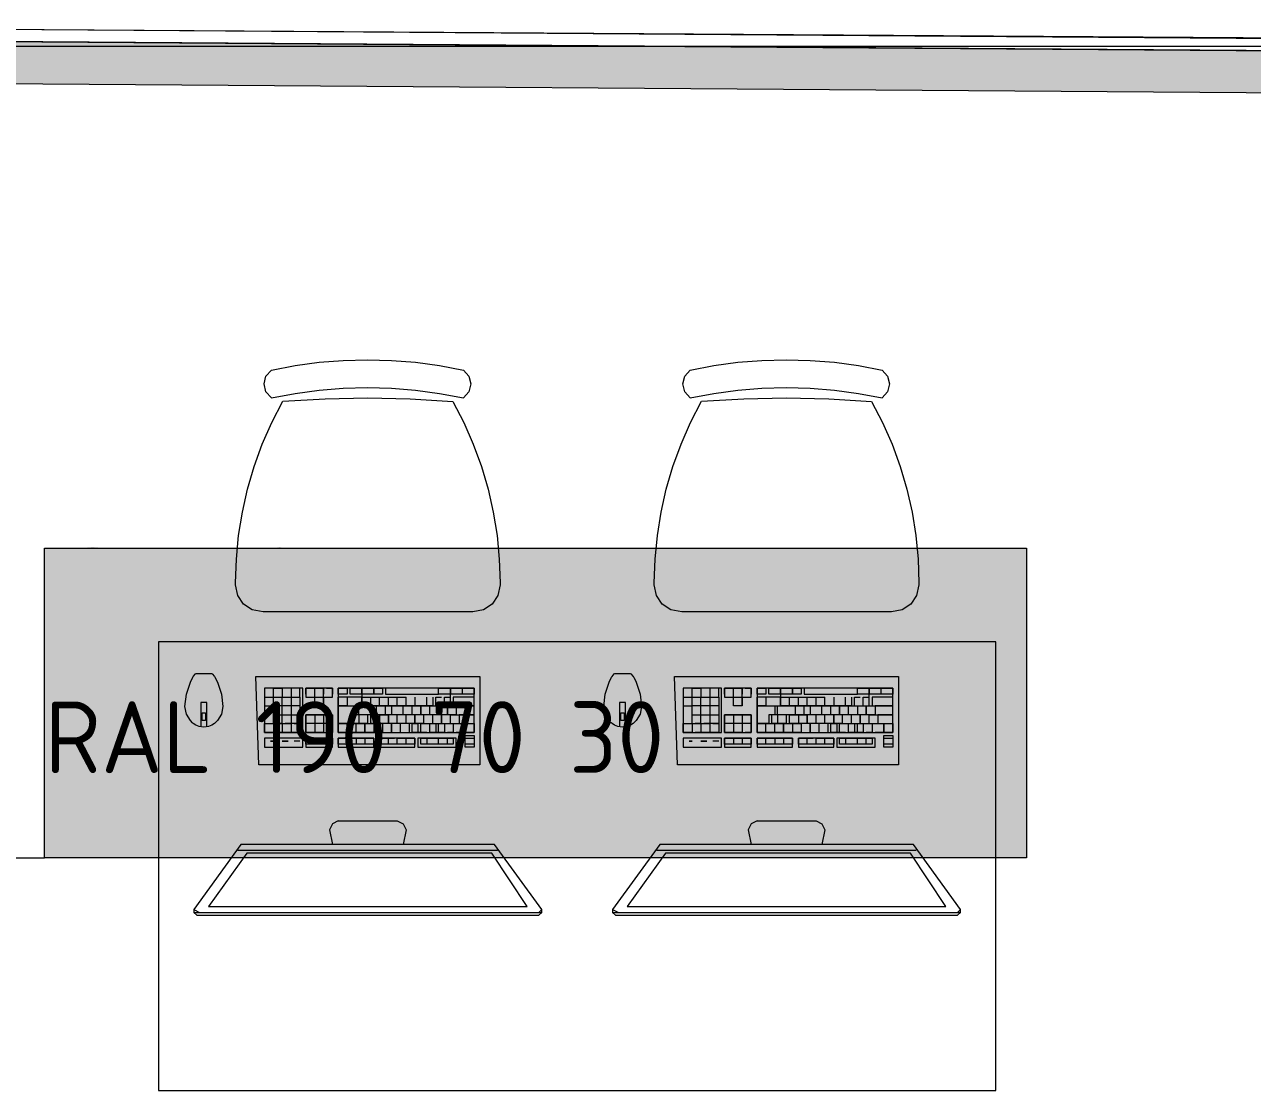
# Model space of a CAD drawing. Header units: millimetres. Extents: x 0 to 1189, y 0 to 841.
# Drawn here: x 805.28 to 825.81, y 635.91 to 653.73 of the extents above; entities that cross this region are included whole.
import ezdxf

# ---------------------------------------------------------------- set-up
doc = ezdxf.new("R2010")
doc.units = ezdxf.units.MM

msp = doc.modelspace()

# ---------------------------------------------------------------- hatches: boundary and pattern name
at = {"true_color": 0xd5aaaa}
h = msp.add_hatch(color=9, dxfattribs=at)
h.dxf.hatch_style = 2
h.paths.add_polyline_path([(793.978213, 652.828768), (793.975213, 653.528769), (834.210274, 653.236769), (834.210274, 652.536768)])
at = {"true_color": 0xffffff}
h = msp.add_hatch(color=7, dxfattribs=at)
h.dxf.hatch_style = 2
h.paths.add_polyline_path([(805.610231, 644.980756), (822.028256, 644.980756), (822.028256, 639.803748), (805.610231, 639.803748)])
at = {"true_color": 0x0077b0}
h = msp.add_hatch(color=144, dxfattribs=at)
h.paths.add_polyline_path([(806.822596, 643.584244), (806.822596, 644.391223), (806.793106, 644.547906), (806.704085, 644.678957), (806.575445, 644.76536), (806.419106, 644.794712), (806.26263, 644.76536), (806.131372, 644.678957), (806.043935, 644.547906), (806.015617, 644.391223), (806.015617, 643.584244), (806.043935, 643.427905), (806.131372, 643.299265), (806.26263, 643.210244), (806.419106, 643.180754), (806.575445, 643.210244), (806.704085, 643.299265), (806.793106, 643.427905)])
h.paths.add_polyline_path([(807.023238, 643.584244), (807.012085, 643.463588), (806.978659, 643.351562), (806.923012, 643.248528), (806.845196, 643.154847), (806.753427, 643.077548), (806.651375, 643.023038), (806.539711, 642.990748), (806.419106, 642.980112), (806.297374, 642.990748), (806.185667, 643.023038), (806.083468, 643.077548), (805.990261, 643.154847), (805.912531, 643.248528), (805.857073, 643.351562), (805.823837, 643.463588), (805.81277, 643.584244), (805.81277, 644.391223), (805.823837, 644.512955), (805.857073, 644.624662), (805.912531, 644.726861), (805.990261, 644.820068), (806.083468, 644.897884), (806.185667, 644.953531), (806.297374, 644.986957), (806.419106, 644.998111), (806.539762, 644.987), (806.651788, 644.953876), (806.754822, 644.899047), (806.848503, 644.822824), (806.924407, 644.729187), (806.979072, 644.62604), (807.012136, 644.513386), (807.023238, 644.391223)])
h = msp.add_hatch(color=144, dxfattribs=at)
h.paths.add_polyline_path([(809.045242, 643.987733), (809.045242, 643.485025), (809.066739, 643.367478), (809.132885, 643.270602), (809.230381, 643.203561), (809.347308, 643.180754), (809.464234, 643.203561), (809.56173, 643.270602), (809.627876, 643.368512), (809.649374, 643.485025), (809.649374, 643.685667), (809.627876, 643.802594), (809.56173, 643.90009), (809.464234, 643.966236), (809.347308, 643.987733)])
h.paths.add_polyline_path([(809.54795, 644.998111), (809.62388, 644.972548), (809.649374, 644.896136), (809.636627, 644.838052), (809.598662, 644.8118), (809.489978, 644.772526), (809.38858, 644.714235), (809.294107, 644.636927), (809.206197, 644.540602), (809.100983, 644.369105), (809.050754, 644.19058), (809.347308, 644.19058), (809.449334, 644.181546), (809.543402, 644.154269), (809.628996, 644.108492), (809.705598, 644.043957), (809.770133, 643.966193), (809.81591, 643.880728), (809.843186, 643.787306), (809.852221, 643.685667), (809.852221, 643.485025), (809.842755, 643.382998), (809.814532, 643.28893), (809.767807, 643.203337), (809.702842, 643.126735), (809.626283, 643.0622), (809.540991, 643.016423), (809.447741, 642.989146), (809.347308, 642.980112), (809.152246, 643.016078), (808.989018, 643.123979), (808.924482, 643.2017), (808.878706, 643.286863), (808.851429, 643.379467), (808.842394, 643.479513), (808.842394, 644.089157), (808.856657, 644.255365), (808.899445, 644.410929), (808.970759, 644.55595), (809.070598, 644.690533), (809.255599, 644.862374), (809.457551, 644.975511), (809.509985, 644.991978)])
h = msp.add_hatch(color=144, dxfattribs=at)
h.dxf.hatch_style = 2
h.paths.add_polyline_path([(808.33622, 643.482269), (807.529241, 643.482269), (807.453105, 643.507831), (807.427818, 643.584244), (807.453105, 643.66038), (807.529241, 643.685667), (808.33622, 643.685667), (808.412357, 643.66038), (808.437644, 643.584244), (808.412357, 643.507831)])

# ---------------------------------------------------------------- linework, layer by layer
at = {"color": 7, "lineweight": 0}
for points in [[(793.074212, 653.732769), (852.376302, 653.338769)], [(843.199288, 653.371769), (793.276212, 653.733769)], [(202.529309, 653.371769), (863.72632, 653.371769)], [(793.275212, 653.533769), (843.198288, 653.171769)], [(834.210274, 653.236769), (793.975213, 653.528769)], [(793.978213, 652.828768), (834.210274, 652.536768)]]:
    msp.add_lwpolyline(points, dxfattribs=at)
at = {"color": 253, "lineweight": 0, "true_color": 0x999999}
for points in [[(809.404237, 647.955761), (809.801409, 648.031886), (810.201863, 648.086261), (810.604754, 648.118886), (811.009239, 648.129761), (811.413724, 648.118886), (811.816615, 648.086261), (812.217069, 648.031886), (812.614241, 647.955761)], [(816.404247, 647.955761), (816.80142, 648.031886), (817.201874, 648.086261), (817.604765, 648.118886), (818.00925, 648.129761), (818.413735, 648.118886), (818.816626, 648.086261), (819.21708, 648.031886), (819.614252, 647.955761)], [(809.404237, 647.49076), (809.313861, 647.59226), (809.281236, 647.72376), (809.313861, 647.855135), (809.404237, 647.955761)], [(812.614241, 647.955761), (812.704617, 647.855135), (812.737242, 647.72376), (812.704617, 647.59226), (812.614241, 647.49076)], [(816.404247, 647.49076), (816.313872, 647.59226), (816.281247, 647.72376), (816.313872, 647.855135), (816.404247, 647.955761)], [(819.614252, 647.955761), (819.704627, 647.855135), (819.737252, 647.72376), (819.704627, 647.59226), (819.614252, 647.49076)], [(809.404237, 647.49076), (809.801409, 647.567041), (810.201863, 647.62176), (810.604754, 647.654729), (811.009239, 647.66576), (811.413724, 647.654729), (811.816615, 647.62176), (812.217069, 647.567041), (812.614241, 647.49076)], [(816.404247, 647.49076), (816.80142, 647.567041), (817.201874, 647.62176), (817.604765, 647.654729), (818.00925, 647.66576), (818.413735, 647.654729), (818.816626, 647.62176), (819.21708, 647.567041), (819.614252, 647.49076)], [(808.806236, 644.383755), (808.806236, 644.396755), (808.81889, 644.794389), (808.856658, 645.189256), (808.919246, 645.580187), (809.006361, 645.966008), (809.117711, 646.345547), (809.253002, 646.717634), (809.411942, 647.081095), (809.594237, 647.43476)], [(809.594237, 647.43476), (810.301363, 647.476635), (811.009239, 647.49076), (811.724615, 647.476385), (812.439241, 647.43276)], [(812.439241, 647.43276), (812.621536, 647.079468), (812.780476, 646.716368), (812.915767, 646.344619), (813.027117, 645.965383), (813.114232, 645.579818), (813.17682, 645.189085), (813.214588, 644.794344), (813.227242, 644.396755), (813.227242, 644.383755)], [(815.806246, 644.383755), (815.806246, 644.396755), (815.818901, 644.794389), (815.856668, 645.189256), (815.919256, 645.580187), (816.006372, 645.966008), (816.117721, 646.345547), (816.253013, 646.717634), (816.411952, 647.081095), (816.594248, 647.43476)], [(816.594248, 647.43476), (817.301374, 647.476635), (818.00925, 647.49076), (818.724626, 647.476385), (819.439252, 647.43276)], [(819.439252, 647.43276), (819.621547, 647.079468), (819.780487, 646.716368), (819.915778, 646.344619), (820.027128, 645.965383), (820.114243, 645.579818), (820.176831, 645.189085), (820.214599, 644.794344), (820.227253, 644.396755), (820.227253, 644.383755)], [(809.265236, 643.911754), (809.083252, 643.947536), (808.938611, 644.045005), (808.841033, 644.189349), (808.805236, 644.365755), (808.806236, 644.383755)], [(813.227242, 644.383755), (813.227242, 644.365755), (813.191602, 644.189349), (813.094367, 644.045005), (812.95007, 643.947536), (812.773242, 643.911754)], [(816.265247, 643.911754), (816.083262, 643.947536), (815.938622, 644.045005), (815.841043, 644.189349), (815.805246, 644.365755), (815.806246, 644.383755)], [(820.227253, 644.383755), (820.227253, 644.365755), (820.191612, 644.189349), (820.094378, 644.045005), (819.950081, 643.947536), (819.773252, 643.911754)], [(812.767242, 643.911754), (809.265236, 643.911754)], [(819.767252, 643.911754), (816.265247, 643.911754)], [(821.516255, 643.411754), (807.516234, 643.411754)], [(807.516234, 643.411754), (807.516234, 635.911742)], [(821.516255, 635.911742), (821.516255, 643.411754)], [(807.960234, 642.328752), (807.983109, 642.537627), (808.050235, 642.736753)], [(808.050235, 642.736753), (808.089235, 642.819753)], [(808.089235, 642.819753), (808.099235, 642.834753)], [(808.099235, 642.834753), (808.137235, 642.879753)], [(808.137235, 642.879753), (808.148235, 642.884753)], [(808.148235, 642.884753), (808.255235, 642.884753)], [(808.255235, 642.884753), (808.403235, 642.884753)], [(808.403235, 642.884753), (808.414235, 642.879753)], [(808.414235, 642.879753), (808.452235, 642.834753)], [(808.452235, 642.834753), (808.461235, 642.819753)], [(808.461235, 642.819753), (808.501235, 642.736753)], [(808.501235, 642.736753), (808.56836, 642.537627), (808.591235, 642.328752)], [(809.142236, 642.834753), (812.890242, 642.834753)], [(809.192236, 641.355751), (809.142236, 642.834753)], [(812.890242, 642.834753), (812.890242, 641.355751)], [(814.960245, 642.328752), (814.98312, 642.537627), (815.050245, 642.736753)], [(815.050245, 642.736753), (815.089245, 642.819753)], [(815.089245, 642.819753), (815.099245, 642.834753)], [(815.099245, 642.834753), (815.137245, 642.879753)], [(815.137245, 642.879753), (815.148245, 642.884753)], [(815.148245, 642.884753), (815.255246, 642.884753)], [(815.255246, 642.884753), (815.403246, 642.884753)], [(815.403246, 642.884753), (815.414246, 642.879753)], [(815.414246, 642.879753), (815.452246, 642.834753)], [(815.452246, 642.834753), (815.461246, 642.819753)], [(815.461246, 642.819753), (815.501246, 642.736753)], [(815.501246, 642.736753), (815.568371, 642.537627), (815.591246, 642.328752)], [(816.142247, 642.834753), (819.890253, 642.834753)], [(816.192247, 641.355751), (816.142247, 642.834753)], [(819.890253, 642.834753), (819.890253, 641.355751)], [(809.290236, 642.637753), (809.290236, 641.897751)], [(809.931237, 642.637753), (809.290236, 642.637753)], [(809.290236, 642.637753), (809.290236, 642.045752)], [(809.438237, 642.637753), (809.290236, 642.637753)], [(809.290236, 642.489752), (809.586237, 642.489752)], [(809.438237, 642.045752), (809.438237, 642.637753)], [(809.438237, 642.637753), (809.586237, 642.637753)], [(809.438237, 642.489752), (809.438237, 642.637753)], [(809.438237, 642.045752), (809.438237, 642.489752)], [(809.586237, 642.637753), (809.586237, 642.489752)], [(809.586237, 642.637753), (809.586237, 642.489752)], [(809.586237, 642.045752), (809.586237, 642.489752)], [(809.586237, 642.489752), (809.882237, 642.489752)], [(809.882237, 642.637753), (809.635237, 642.637753)], [(809.635237, 642.489752), (809.882237, 642.489752)], [(809.734237, 642.637753), (809.734237, 641.897751)], [(809.882237, 642.489752), (809.882237, 642.637753)], [(809.882237, 642.489752), (809.882237, 642.045752)], [(809.931237, 641.897751), (809.931237, 642.637753)], [(809.981237, 642.637753), (810.277238, 642.637753)], [(809.981237, 642.539752), (809.981237, 642.637753)], [(809.981237, 642.637753), (809.981237, 642.489752)], [(810.424238, 642.637753), (809.981237, 642.637753)], [(809.981237, 642.489752), (810.129238, 642.489752)], [(809.981237, 642.489752), (810.424238, 642.489752)], [(810.129238, 642.489752), (810.129238, 642.637753)], [(810.129238, 642.341752), (810.129238, 642.489752)], [(810.129238, 642.341752), (810.129238, 642.489752)], [(810.277238, 642.637753), (810.277238, 642.539752)], [(810.277238, 642.341752), (810.277238, 642.637753)], [(810.277238, 642.489752), (810.277238, 642.341752)], [(810.326238, 642.637753), (810.424238, 642.637753)], [(810.424238, 642.637753), (810.424238, 642.539752)], [(810.424238, 642.489752), (810.424238, 642.637753)], [(810.523238, 642.637753), (810.523238, 641.897751)], [(812.792242, 642.637753), (810.523238, 642.637753)], [(810.523238, 642.637753), (810.671239, 642.637753)], [(810.523238, 642.539752), (810.523238, 642.637753)], [(810.671239, 642.539752), (810.523238, 642.539752)], [(810.523238, 642.341752), (810.523238, 642.489752)], [(810.918239, 642.489752), (810.523238, 642.489752)], [(810.671239, 642.637753), (810.671239, 642.539752)], [(810.671239, 642.489752), (810.671239, 642.341752)], [(810.671239, 642.489752), (810.671239, 642.341752)], [(810.720239, 642.637753), (810.918239, 642.637753)], [(810.720239, 642.539752), (810.720239, 642.637753)], [(810.918239, 642.539752), (810.720239, 642.539752)], [(810.918239, 642.637753), (811.263239, 642.637753)], [(810.918239, 642.637753), (810.918239, 642.341752)], [(810.918239, 642.539752), (810.918239, 642.637753)], [(811.263239, 642.539752), (810.918239, 642.539752)], [(810.918239, 642.341752), (810.918239, 642.489752)], [(810.918239, 642.489752), (811.214239, 642.489752)], [(811.066239, 642.341752), (811.066239, 642.489752)], [(811.115239, 642.539752), (811.115239, 642.637753)], [(811.115239, 642.637753), (811.115239, 642.539752)], [(811.214239, 642.341752), (811.214239, 642.489752)], [(811.214239, 642.489752), (811.65724, 642.489752)], [(811.263239, 642.637753), (811.263239, 642.539752)], [(811.31224, 642.637753), (811.31224, 642.539752)], [(812.200241, 642.637753), (811.31224, 642.637753)], [(811.31224, 642.539752), (812.200241, 642.539752)], [(811.36124, 642.341752), (811.36124, 642.489752)], [(811.50924, 642.341752), (811.50924, 642.489752)], [(811.65724, 642.341752), (811.65724, 642.489752)], [(811.80524, 642.489752), (811.80524, 642.341752)], [(812.003241, 642.341752), (812.003241, 642.489752)], [(812.101241, 642.489752), (812.101241, 642.341752)], [(812.151241, 642.489752), (812.249241, 642.489752)], [(812.151241, 642.341752), (812.151241, 642.489752)], [(812.200241, 642.637753), (812.397241, 642.637753)], [(812.200241, 642.539752), (812.200241, 642.637753)], [(812.200241, 642.539752), (812.200241, 642.637753)], [(812.792242, 642.539752), (812.200241, 642.539752)], [(812.298241, 642.489752), (812.397241, 642.489752)], [(812.298241, 642.341752), (812.298241, 642.489752)], [(812.397241, 642.637753), (812.792242, 642.637753)], [(812.397241, 642.341752), (812.397241, 642.637753)], [(812.397241, 642.637753), (812.397241, 642.539752)], [(812.446241, 642.489752), (812.446241, 642.341752)], [(812.792242, 642.489752), (812.446241, 642.489752)], [(812.594241, 642.637753), (812.594241, 642.539752)], [(812.792242, 641.897751), (812.792242, 642.637753)], [(812.792242, 642.637753), (812.792242, 642.539752)], [(812.792242, 642.341752), (812.792242, 642.489752)], [(816.290247, 642.637753), (816.290247, 641.897751)], [(816.931248, 642.637753), (816.290247, 642.637753)], [(816.290247, 642.637753), (816.290247, 642.045752)], [(816.438247, 642.637753), (816.290247, 642.637753)], [(816.290247, 642.489752), (816.586248, 642.489752)], [(816.438247, 642.045752), (816.438247, 642.637753)], [(816.438247, 642.637753), (816.586248, 642.637753)], [(816.438247, 642.489752), (816.438247, 642.637753)], [(816.438247, 642.045752), (816.438247, 642.489752)], [(816.586248, 642.637753), (816.586248, 642.489752)], [(816.586248, 642.637753), (816.586248, 642.489752)], [(816.586248, 642.045752), (816.586248, 642.489752)], [(816.586248, 642.489752), (816.882248, 642.489752)], [(816.882248, 642.637753), (816.635248, 642.637753)], [(816.635248, 642.489752), (816.882248, 642.489752)], [(816.734248, 642.637753), (816.734248, 641.897751)], [(816.882248, 642.489752), (816.882248, 642.637753)], [(816.882248, 642.489752), (816.882248, 642.045752)], [(816.931248, 641.897751), (816.931248, 642.637753)], [(816.981248, 642.637753), (817.277249, 642.637753)], [(816.981248, 642.539752), (816.981248, 642.637753)], [(816.981248, 642.637753), (816.981248, 642.489752)], [(817.424249, 642.637753), (816.981248, 642.637753)], [(816.981248, 642.489752), (817.129248, 642.489752)], [(816.981248, 642.489752), (817.424249, 642.489752)], [(817.129248, 642.489752), (817.129248, 642.637753)], [(817.129248, 642.341752), (817.129248, 642.489752)], [(817.129248, 642.341752), (817.129248, 642.489752)], [(817.277249, 642.637753), (817.277249, 642.539752)], [(817.277249, 642.341752), (817.277249, 642.637753)], [(817.277249, 642.489752), (817.277249, 642.341752)], [(817.326249, 642.637753), (817.424249, 642.637753)], [(817.424249, 642.637753), (817.424249, 642.539752)], [(817.424249, 642.489752), (817.424249, 642.637753)], [(817.523249, 642.637753), (817.523249, 641.897751)], [(819.792252, 642.637753), (817.523249, 642.637753)], [(817.523249, 642.637753), (817.671249, 642.637753)], [(817.523249, 642.539752), (817.523249, 642.637753)], [(817.671249, 642.539752), (817.523249, 642.539752)], [(817.523249, 642.341752), (817.523249, 642.489752)], [(817.91825, 642.489752), (817.523249, 642.489752)], [(817.671249, 642.637753), (817.671249, 642.539752)], [(817.671249, 642.489752), (817.671249, 642.341752)], [(817.671249, 642.489752), (817.671249, 642.341752)], [(817.720249, 642.637753), (817.91825, 642.637753)], [(817.720249, 642.539752), (817.720249, 642.637753)], [(817.91825, 642.539752), (817.720249, 642.539752)], [(817.91825, 642.637753), (818.26325, 642.637753)], [(817.91825, 642.637753), (817.91825, 642.341752)], [(817.91825, 642.539752), (817.91825, 642.637753)], [(818.26325, 642.539752), (817.91825, 642.539752)], [(817.91825, 642.341752), (817.91825, 642.489752)], [(817.91825, 642.489752), (818.21425, 642.489752)], [(818.06625, 642.341752), (818.06625, 642.489752)], [(818.11525, 642.539752), (818.11525, 642.637753)], [(818.11525, 642.637753), (818.11525, 642.539752)], [(818.21425, 642.341752), (818.21425, 642.489752)], [(818.21425, 642.489752), (818.657251, 642.489752)], [(818.26325, 642.637753), (818.26325, 642.539752)], [(818.31225, 642.637753), (818.31225, 642.539752)], [(819.200252, 642.637753), (818.31225, 642.637753)], [(818.31225, 642.539752), (819.200252, 642.539752)], [(818.36125, 642.341752), (818.36125, 642.489752)], [(818.50925, 642.341752), (818.50925, 642.489752)], [(818.657251, 642.341752), (818.657251, 642.489752)], [(818.805251, 642.489752), (818.805251, 642.341752)], [(819.003251, 642.341752), (819.003251, 642.489752)], [(819.101251, 642.489752), (819.101251, 642.341752)], [(819.151251, 642.489752), (819.249252, 642.489752)], [(819.151251, 642.341752), (819.151251, 642.489752)], [(819.200252, 642.637753), (819.397252, 642.637753)], [(819.200252, 642.539752), (819.200252, 642.637753)], [(819.200252, 642.539752), (819.200252, 642.637753)], [(819.792252, 642.539752), (819.200252, 642.539752)], [(819.298252, 642.489752), (819.397252, 642.489752)], [(819.298252, 642.341752), (819.298252, 642.489752)], [(819.397252, 642.637753), (819.792252, 642.637753)], [(819.397252, 642.341752), (819.397252, 642.637753)], [(819.397252, 642.637753), (819.397252, 642.539752)], [(819.446252, 642.489752), (819.446252, 642.341752)], [(819.792252, 642.489752), (819.446252, 642.489752)], [(819.594252, 642.637753), (819.594252, 642.539752)], [(819.792252, 641.897751), (819.792252, 642.637753)], [(819.792252, 642.637753), (819.792252, 642.539752)], [(819.792252, 642.341752), (819.792252, 642.489752)], [(808.050235, 642.095752), (807.983484, 642.204002), (807.960234, 642.328752)], [(808.325235, 642.400752), (808.226235, 642.400752)], [(808.226235, 642.400752), (808.226235, 641.988752)], [(808.325235, 641.988752), (808.325235, 642.400752)], [(808.591235, 642.328752), (808.567985, 642.204002), (808.501235, 642.095752)], [(809.290236, 642.341752), (809.438237, 642.341752)], [(809.734237, 642.341752), (809.438237, 642.341752)], [(809.882237, 642.341752), (809.734237, 642.341752)], [(810.277238, 642.341752), (810.129238, 642.341752)], [(810.277238, 642.341752), (810.129238, 642.341752)], [(810.523238, 642.341752), (810.819239, 642.341752)], [(810.671239, 642.341752), (810.523238, 642.341752)], [(810.523238, 642.045752), (810.523238, 642.341752)], [(810.671239, 642.341752), (810.918239, 642.341752)], [(810.819239, 642.341752), (810.819239, 642.193752)], [(810.868239, 642.193752), (810.868239, 642.341752)], [(810.868239, 642.341752), (810.967239, 642.341752)], [(812.101241, 642.341752), (810.918239, 642.341752)], [(810.967239, 642.341752), (812.052241, 642.341752)], [(811.164239, 642.193752), (811.164239, 642.341752)], [(811.36124, 642.341752), (811.214239, 642.341752)], [(811.31224, 642.193752), (811.31224, 642.341752)], [(811.41124, 642.341752), (811.41124, 642.193752)], [(811.60824, 642.193752), (811.60824, 642.341752)], [(811.75624, 642.193752), (811.75624, 642.341752)], [(811.90424, 642.341752), (811.90424, 642.193752)], [(811.90424, 642.193752), (811.90424, 642.341752)], [(812.052241, 642.341752), (812.200241, 642.341752)], [(812.052241, 642.193752), (812.052241, 642.341752)], [(812.151241, 642.341752), (812.496241, 642.341752)], [(812.200241, 642.341752), (812.200241, 642.193752)], [(812.348241, 642.341752), (812.348241, 642.193752)], [(812.348241, 642.193752), (812.348241, 642.341752)], [(812.446241, 642.341752), (812.792242, 642.341752)], [(812.792242, 642.341752), (812.496241, 642.341752)], [(812.496241, 642.341752), (812.496241, 642.193752)], [(812.496241, 642.341752), (812.496241, 642.193752)], [(812.792242, 642.193752), (812.792242, 642.341752)], [(815.050245, 642.095752), (814.983495, 642.204002), (814.960245, 642.328752)], [(815.325246, 642.400752), (815.226245, 642.400752)], [(815.226245, 642.400752), (815.226245, 641.988752)], [(815.325246, 641.988752), (815.325246, 642.400752)], [(815.591246, 642.328752), (815.567996, 642.204002), (815.501246, 642.095752)], [(816.290247, 642.341752), (816.438247, 642.341752)], [(816.734248, 642.341752), (816.438247, 642.341752)], [(816.882248, 642.341752), (816.734248, 642.341752)], [(817.277249, 642.341752), (817.129248, 642.341752)], [(817.277249, 642.341752), (817.129248, 642.341752)], [(817.523249, 642.341752), (817.819249, 642.341752)], [(817.671249, 642.341752), (817.523249, 642.341752)], [(817.523249, 642.045752), (817.523249, 642.341752)], [(817.671249, 642.341752), (817.91825, 642.341752)], [(817.819249, 642.341752), (817.819249, 642.193752)], [(817.86825, 642.193752), (817.86825, 642.341752)], [(817.86825, 642.341752), (817.96725, 642.341752)], [(819.101251, 642.341752), (817.91825, 642.341752)], [(817.96725, 642.341752), (819.052251, 642.341752)], [(818.16425, 642.193752), (818.16425, 642.341752)], [(818.36125, 642.341752), (818.21425, 642.341752)], [(818.31225, 642.193752), (818.31225, 642.341752)], [(818.41125, 642.341752), (818.41125, 642.193752)], [(818.608251, 642.193752), (818.608251, 642.341752)], [(818.756251, 642.193752), (818.756251, 642.341752)], [(818.904251, 642.341752), (818.904251, 642.193752)], [(818.904251, 642.193752), (818.904251, 642.341752)], [(819.052251, 642.341752), (819.200252, 642.341752)], [(819.052251, 642.193752), (819.052251, 642.341752)], [(819.151251, 642.341752), (819.496252, 642.341752)], [(819.200252, 642.341752), (819.200252, 642.193752)], [(819.348252, 642.341752), (819.348252, 642.193752)], [(819.348252, 642.193752), (819.348252, 642.341752)], [(819.446252, 642.341752), (819.792252, 642.341752)], [(819.792252, 642.341752), (819.496252, 642.341752)], [(819.496252, 642.341752), (819.496252, 642.193752)], [(819.496252, 642.341752), (819.496252, 642.193752)], [(819.792252, 642.193752), (819.792252, 642.341752)], [(808.086235, 642.056752), (808.050235, 642.095752)], [(808.249235, 642.094752), (808.249235, 642.224752)], [(808.249235, 642.224752), (808.302235, 642.224752)], [(808.302235, 642.094752), (808.249235, 642.094752)], [(808.302235, 642.224752), (808.302235, 642.094752)], [(808.501235, 642.095752), (808.465235, 642.056752)], [(809.438237, 642.193752), (809.586237, 642.193752)], [(809.586237, 642.193752), (809.882237, 642.193752)], [(809.981237, 642.045752), (809.981237, 642.193752)], [(809.981237, 642.193752), (809.981237, 641.897751)], [(809.981237, 642.193752), (810.424238, 642.193752)], [(810.424238, 642.193752), (809.981237, 642.193752)], [(810.129238, 642.193752), (810.129238, 642.045752)], [(810.277238, 642.193752), (810.277238, 641.897751)], [(810.424238, 641.897751), (810.424238, 642.193752)], [(810.424238, 642.193752), (810.424238, 642.045752)], [(810.819239, 642.193752), (810.720239, 642.193752)], [(810.720239, 642.193752), (810.720239, 642.045752)], [(811.115239, 642.193752), (810.770239, 642.193752)], [(810.770239, 642.045752), (810.770239, 642.193752)], [(810.868239, 642.193752), (810.868239, 642.045752)], [(811.016239, 642.045752), (811.016239, 642.193752)], [(811.066239, 642.045752), (811.066239, 642.193752)], [(811.066239, 642.193752), (811.36124, 642.193752)], [(811.31224, 642.193752), (811.115239, 642.193752)], [(811.214239, 642.193752), (811.214239, 642.045752)], [(812.348241, 642.193752), (811.31224, 642.193752)], [(811.36124, 642.045752), (811.36124, 642.193752)], [(811.36124, 642.193752), (811.36124, 642.045752)], [(811.50924, 642.045752), (811.50924, 642.193752)], [(811.65724, 642.045752), (811.65724, 642.193752)], [(811.80524, 642.193752), (811.80524, 642.045752)], [(811.80524, 642.045752), (811.80524, 642.193752)], [(811.95324, 642.045752), (811.95324, 642.193752)], [(812.101241, 642.045752), (812.101241, 642.193752)], [(812.496241, 642.193752), (812.249241, 642.193752)], [(812.249241, 642.045752), (812.249241, 642.193752)], [(812.249241, 642.193752), (812.249241, 642.045752)], [(812.397241, 642.193752), (812.545241, 642.193752)], [(812.397241, 642.045752), (812.397241, 642.193752)], [(812.496241, 642.193752), (812.792242, 642.193752)], [(812.545241, 642.193752), (812.545241, 642.045752)], [(812.545241, 642.193752), (812.545241, 642.045752)], [(812.792242, 642.193752), (812.545241, 642.193752)], [(812.792242, 642.045752), (812.792242, 642.193752)], [(815.086245, 642.056752), (815.050245, 642.095752)], [(815.249246, 642.094752), (815.249246, 642.224752)], [(815.249246, 642.224752), (815.302246, 642.224752)], [(815.302246, 642.094752), (815.249246, 642.094752)], [(815.302246, 642.224752), (815.302246, 642.094752)], [(815.501246, 642.095752), (815.465246, 642.056752)], [(816.438247, 642.193752), (816.586248, 642.193752)], [(816.586248, 642.193752), (816.882248, 642.193752)], [(816.981248, 642.045752), (816.981248, 642.193752)], [(816.981248, 642.193752), (816.981248, 641.897751)], [(816.981248, 642.193752), (817.424249, 642.193752)], [(817.424249, 642.193752), (816.981248, 642.193752)], [(817.129248, 642.193752), (817.129248, 642.045752)], [(817.277249, 642.193752), (817.277249, 641.897751)], [(817.424249, 641.897751), (817.424249, 642.193752)], [(817.424249, 642.193752), (817.424249, 642.045752)], [(817.819249, 642.193752), (817.720249, 642.193752)], [(817.720249, 642.193752), (817.720249, 642.045752)], [(818.11525, 642.193752), (817.770249, 642.193752)], [(817.770249, 642.045752), (817.770249, 642.193752)], [(817.86825, 642.193752), (817.86825, 642.045752)], [(818.01625, 642.045752), (818.01625, 642.193752)], [(818.06625, 642.045752), (818.06625, 642.193752)], [(818.06625, 642.193752), (818.36125, 642.193752)], [(818.31225, 642.193752), (818.11525, 642.193752)], [(818.21425, 642.193752), (818.21425, 642.045752)], [(819.348252, 642.193752), (818.31225, 642.193752)], [(818.36125, 642.045752), (818.36125, 642.193752)], [(818.36125, 642.193752), (818.36125, 642.045752)], [(818.50925, 642.045752), (818.50925, 642.193752)], [(818.657251, 642.045752), (818.657251, 642.193752)], [(818.805251, 642.193752), (818.805251, 642.045752)], [(818.805251, 642.045752), (818.805251, 642.193752)], [(818.953251, 642.045752), (818.953251, 642.193752)], [(819.101251, 642.045752), (819.101251, 642.193752)], [(819.496252, 642.193752), (819.249252, 642.193752)], [(819.249252, 642.045752), (819.249252, 642.193752)], [(819.249252, 642.193752), (819.249252, 642.045752)], [(819.397252, 642.193752), (819.545252, 642.193752)], [(819.397252, 642.045752), (819.397252, 642.193752)], [(819.496252, 642.193752), (819.792252, 642.193752)], [(819.545252, 642.193752), (819.545252, 642.045752)], [(819.545252, 642.193752), (819.545252, 642.045752)], [(819.792252, 642.193752), (819.545252, 642.193752)], [(819.792252, 642.045752), (819.792252, 642.193752)], [(808.099235, 642.045752), (808.086235, 642.056752)], [(808.141235, 642.020752), (808.099235, 642.045752)], [(808.198235, 641.996752), (808.141235, 642.020752)], [(808.275235, 641.983752), (808.198235, 641.996752)], [(808.353235, 641.996752), (808.275235, 641.983752)], [(808.410235, 642.020752), (808.353235, 641.996752)], [(808.452235, 642.045752), (808.410235, 642.020752)], [(808.465235, 642.056752), (808.452235, 642.045752)], [(809.290236, 642.045752), (809.734237, 642.045752)], [(809.290236, 641.897751), (809.290236, 642.045752)], [(809.290236, 642.045752), (809.438237, 642.045752)], [(809.438237, 641.897751), (809.290236, 641.897751)], [(809.290236, 641.897751), (809.931237, 641.897751)], [(809.438237, 642.045752), (809.438237, 641.897751)], [(809.586237, 642.045752), (809.487237, 642.045752)], [(809.882237, 641.897751), (809.487237, 641.897751)], [(809.586237, 642.045752), (809.586237, 641.897751)], [(809.882237, 642.045752), (809.635237, 642.045752)], [(809.783237, 642.045752), (809.882237, 642.045752)], [(809.882237, 642.045752), (809.882237, 641.897751)], [(809.981237, 641.897751), (809.981237, 642.045752)], [(810.424238, 642.045752), (809.981237, 642.045752)], [(810.129238, 641.897751), (809.981237, 641.897751)], [(809.981237, 641.897751), (810.424238, 641.897751)], [(810.129238, 642.045752), (810.129238, 641.897751)], [(810.277238, 641.897751), (810.129238, 641.897751)], [(810.424238, 641.897751), (810.326238, 641.897751)], [(810.424238, 642.045752), (810.424238, 641.897751)], [(810.523238, 642.045752), (810.671239, 642.045752)], [(810.523238, 641.897751), (810.523238, 642.045752)], [(810.720239, 642.045752), (810.523238, 642.045752)], [(810.523238, 641.897751), (812.792242, 641.897751)], [(810.819239, 641.897751), (810.523238, 641.897751)], [(810.671239, 641.897751), (810.671239, 642.045752)], [(810.671239, 642.045752), (810.819239, 642.045752)], [(811.016239, 642.045752), (810.770239, 642.045752)], [(810.819239, 642.045752), (811.263239, 642.045752)], [(810.819239, 641.897751), (810.819239, 642.045752)], [(810.967239, 641.897751), (810.819239, 641.897751)], [(810.967239, 642.045752), (810.967239, 641.897751)], [(810.967239, 641.897751), (810.967239, 642.045752)], [(811.115239, 641.897751), (810.967239, 641.897751)], [(811.36124, 642.045752), (811.066239, 642.045752)], [(811.115239, 642.045752), (811.115239, 641.897751)], [(811.263239, 641.897751), (811.115239, 641.897751)], [(811.95324, 642.045752), (811.263239, 642.045752)], [(811.263239, 642.045752), (811.263239, 641.897751)], [(811.50924, 642.045752), (811.36124, 642.045752)], [(811.41124, 642.045752), (811.41124, 641.897751)], [(811.41124, 641.897751), (811.41124, 642.045752)], [(811.55924, 642.045752), (811.55924, 641.897751)], [(811.70724, 642.045752), (811.70724, 641.897751)], [(811.75624, 642.045752), (811.85524, 642.045752)], [(811.75624, 641.897751), (811.75624, 642.045752)], [(812.003241, 641.897751), (811.75624, 641.897751)], [(811.85524, 642.045752), (811.85524, 641.897751)], [(811.90424, 642.045752), (812.003241, 642.045752)], [(811.90424, 641.897751), (811.90424, 642.045752)], [(811.95324, 642.045752), (812.792242, 642.045752)], [(812.052241, 641.897751), (812.052241, 642.045752)], [(812.298241, 641.897751), (812.052241, 641.897751)], [(812.151241, 642.045752), (812.151241, 641.897751)], [(812.200241, 641.897751), (812.200241, 642.045752)], [(812.298241, 642.045752), (812.298241, 641.897751)], [(812.446241, 641.897751), (812.348241, 641.897751)], [(812.446241, 642.045752), (812.446241, 641.897751)], [(812.792242, 641.897751), (812.496241, 641.897751)], [(812.545241, 642.045752), (812.792242, 642.045752)], [(812.644242, 642.045752), (812.644242, 641.897751)], [(812.644242, 641.897751), (812.644242, 642.045752)], [(812.792242, 642.045752), (812.792242, 641.897751)], [(815.099245, 642.045752), (815.086245, 642.056752)], [(815.141245, 642.020752), (815.099245, 642.045752)], [(815.198245, 641.996752), (815.141245, 642.020752)], [(815.275246, 641.983752), (815.198245, 641.996752)], [(815.353246, 641.996752), (815.275246, 641.983752)], [(815.410246, 642.020752), (815.353246, 641.996752)], [(815.452246, 642.045752), (815.410246, 642.020752)], [(815.465246, 642.056752), (815.452246, 642.045752)], [(816.290247, 642.045752), (816.734248, 642.045752)], [(816.290247, 641.897751), (816.290247, 642.045752)], [(816.290247, 642.045752), (816.438247, 642.045752)], [(816.438247, 641.897751), (816.290247, 641.897751)], [(816.290247, 641.897751), (816.931248, 641.897751)], [(816.438247, 642.045752), (816.438247, 641.897751)], [(816.586248, 642.045752), (816.487247, 642.045752)], [(816.882248, 641.897751), (816.487247, 641.897751)], [(816.586248, 642.045752), (816.586248, 641.897751)], [(816.882248, 642.045752), (816.635248, 642.045752)], [(816.783248, 642.045752), (816.882248, 642.045752)], [(816.882248, 642.045752), (816.882248, 641.897751)], [(816.981248, 641.897751), (816.981248, 642.045752)], [(817.424249, 642.045752), (816.981248, 642.045752)], [(817.129248, 641.897751), (816.981248, 641.897751)], [(816.981248, 641.897751), (817.424249, 641.897751)], [(817.129248, 642.045752), (817.129248, 641.897751)], [(817.277249, 641.897751), (817.129248, 641.897751)], [(817.424249, 641.897751), (817.326249, 641.897751)], [(817.424249, 642.045752), (817.424249, 641.897751)], [(817.523249, 642.045752), (817.671249, 642.045752)], [(817.523249, 641.897751), (817.523249, 642.045752)], [(817.720249, 642.045752), (817.523249, 642.045752)], [(817.523249, 641.897751), (819.792252, 641.897751)], [(817.819249, 641.897751), (817.523249, 641.897751)], [(817.671249, 641.897751), (817.671249, 642.045752)], [(817.671249, 642.045752), (817.819249, 642.045752)], [(818.01625, 642.045752), (817.770249, 642.045752)], [(817.819249, 642.045752), (818.26325, 642.045752)], [(817.819249, 641.897751), (817.819249, 642.045752)], [(817.96725, 641.897751), (817.819249, 641.897751)], [(817.96725, 642.045752), (817.96725, 641.897751)], [(817.96725, 641.897751), (817.96725, 642.045752)], [(818.11525, 641.897751), (817.96725, 641.897751)], [(818.36125, 642.045752), (818.06625, 642.045752)], [(818.11525, 642.045752), (818.11525, 641.897751)], [(818.26325, 641.897751), (818.11525, 641.897751)], [(818.953251, 642.045752), (818.26325, 642.045752)], [(818.26325, 642.045752), (818.26325, 641.897751)], [(818.50925, 642.045752), (818.36125, 642.045752)], [(818.41125, 642.045752), (818.41125, 641.897751)], [(818.41125, 641.897751), (818.41125, 642.045752)], [(818.559251, 642.045752), (818.559251, 641.897751)], [(818.707251, 642.045752), (818.707251, 641.897751)], [(818.756251, 642.045752), (818.855251, 642.045752)], [(818.756251, 641.897751), (818.756251, 642.045752)], [(819.003251, 641.897751), (818.756251, 641.897751)], [(818.855251, 642.045752), (818.855251, 641.897751)], [(818.904251, 642.045752), (819.003251, 642.045752)], [(818.904251, 641.897751), (818.904251, 642.045752)], [(818.953251, 642.045752), (819.792252, 642.045752)], [(819.052251, 641.897751), (819.052251, 642.045752)], [(819.298252, 641.897751), (819.052251, 641.897751)], [(819.151251, 642.045752), (819.151251, 641.897751)], [(819.200252, 641.897751), (819.200252, 642.045752)], [(819.298252, 642.045752), (819.298252, 641.897751)], [(819.446252, 641.897751), (819.348252, 641.897751)], [(819.446252, 642.045752), (819.446252, 641.897751)], [(819.792252, 641.897751), (819.496252, 641.897751)], [(819.545252, 642.045752), (819.792252, 642.045752)], [(819.644252, 642.045752), (819.644252, 641.897751)], [(819.644252, 641.897751), (819.644252, 642.045752)], [(819.792252, 642.045752), (819.792252, 641.897751)], [(809.290236, 641.799751), (809.290236, 641.651751)], [(809.931237, 641.799751), (809.290236, 641.799751)], [(809.389237, 641.750751), (809.438237, 641.750751)], [(809.438237, 641.750751), (809.389237, 641.750751)], [(809.586237, 641.750751), (809.685237, 641.750751)], [(809.685237, 641.750751), (809.586237, 641.750751)], [(809.882237, 641.750751), (809.783237, 641.750751)], [(809.882237, 641.750751), (809.783237, 641.750751)], [(809.931237, 641.651751), (809.931237, 641.799751)], [(809.981237, 641.799751), (810.424238, 641.799751)], [(810.424238, 641.799751), (809.981237, 641.799751)], [(809.981237, 641.700751), (809.981237, 641.799751)], [(809.981237, 641.799751), (809.981237, 641.651751)], [(810.424238, 641.700751), (809.981237, 641.700751)], [(810.129238, 641.799751), (810.129238, 641.700751)], [(810.277238, 641.799751), (810.277238, 641.700751)], [(810.424238, 641.799751), (810.424238, 641.700751)], [(810.424238, 641.651751), (810.424238, 641.799751)], [(810.523238, 641.799751), (810.819239, 641.799751)], [(810.523238, 641.700751), (810.523238, 641.799751)], [(810.523238, 641.799751), (810.523238, 641.651751)], [(811.115239, 641.799751), (810.523238, 641.799751)], [(810.819239, 641.700751), (810.523238, 641.700751)], [(810.671239, 641.700751), (810.671239, 641.799751)], [(810.819239, 641.799751), (810.967239, 641.799751)], [(810.819239, 641.799751), (810.819239, 641.700751)], [(811.115239, 641.700751), (810.819239, 641.700751)], [(810.967239, 641.799751), (811.115239, 641.799751)], [(810.967239, 641.799751), (810.967239, 641.700751)], [(811.115239, 641.799751), (811.115239, 641.700751)], [(811.115239, 641.651751), (811.115239, 641.799751)], [(811.214239, 641.799751), (811.46024, 641.799751)], [(811.214239, 641.700751), (811.214239, 641.799751)], [(811.214239, 641.799751), (811.214239, 641.651751)], [(811.80524, 641.799751), (811.214239, 641.799751)], [(811.50924, 641.700751), (811.214239, 641.700751)], [(811.36124, 641.700751), (811.36124, 641.799751)], [(811.50924, 641.700751), (811.50924, 641.799751)], [(811.50924, 641.799751), (811.80524, 641.799751)], [(811.80524, 641.700751), (811.50924, 641.700751)], [(811.65724, 641.700751), (811.65724, 641.799751)], [(811.80524, 641.799751), (811.80524, 641.700751)], [(811.80524, 641.651751), (811.80524, 641.799751)], [(812.496241, 641.799751), (811.85524, 641.799751)], [(811.85524, 641.799751), (811.85524, 641.651751)], [(811.90424, 641.700751), (811.90424, 641.799751)], [(811.90424, 641.799751), (812.446241, 641.799751)], [(812.446241, 641.700751), (811.90424, 641.700751)], [(812.003241, 641.799751), (812.003241, 641.700751)], [(812.200241, 641.700751), (812.200241, 641.799751)], [(812.348241, 641.700751), (812.348241, 641.799751)], [(812.446241, 641.799751), (812.446241, 641.700751)], [(812.496241, 641.651751), (812.496241, 641.799751)], [(812.644242, 641.848751), (812.792242, 641.848751)], [(812.644242, 641.651751), (812.644242, 641.848751)], [(812.644242, 641.799751), (812.792242, 641.799751)], [(812.644242, 641.700751), (812.644242, 641.799751)], [(812.792242, 641.700751), (812.644242, 641.700751)], [(812.792242, 641.848751), (812.792242, 641.651751)], [(812.792242, 641.799751), (812.792242, 641.700751)], [(816.290247, 641.799751), (816.290247, 641.651751)], [(816.931248, 641.799751), (816.290247, 641.799751)], [(816.389247, 641.750751), (816.438247, 641.750751)], [(816.438247, 641.750751), (816.389247, 641.750751)], [(816.586248, 641.750751), (816.685248, 641.750751)], [(816.685248, 641.750751), (816.586248, 641.750751)], [(816.882248, 641.750751), (816.783248, 641.750751)], [(816.882248, 641.750751), (816.783248, 641.750751)], [(816.931248, 641.651751), (816.931248, 641.799751)], [(816.981248, 641.799751), (817.424249, 641.799751)], [(817.424249, 641.799751), (816.981248, 641.799751)], [(816.981248, 641.700751), (816.981248, 641.799751)], [(816.981248, 641.799751), (816.981248, 641.651751)], [(817.424249, 641.700751), (816.981248, 641.700751)], [(817.129248, 641.799751), (817.129248, 641.700751)], [(817.277249, 641.799751), (817.277249, 641.700751)], [(817.424249, 641.799751), (817.424249, 641.700751)], [(817.424249, 641.651751), (817.424249, 641.799751)], [(817.523249, 641.799751), (817.819249, 641.799751)], [(817.523249, 641.700751), (817.523249, 641.799751)], [(817.523249, 641.799751), (817.523249, 641.651751)], [(818.11525, 641.799751), (817.523249, 641.799751)], [(817.819249, 641.700751), (817.523249, 641.700751)], [(817.671249, 641.700751), (817.671249, 641.799751)], [(817.819249, 641.799751), (817.96725, 641.799751)], [(817.819249, 641.799751), (817.819249, 641.700751)], [(818.11525, 641.700751), (817.819249, 641.700751)], [(817.96725, 641.799751), (818.11525, 641.799751)], [(817.96725, 641.799751), (817.96725, 641.700751)], [(818.11525, 641.799751), (818.11525, 641.700751)], [(818.11525, 641.651751), (818.11525, 641.799751)], [(818.21425, 641.799751), (818.46025, 641.799751)], [(818.21425, 641.700751), (818.21425, 641.799751)], [(818.21425, 641.799751), (818.21425, 641.651751)], [(818.805251, 641.799751), (818.21425, 641.799751)], [(818.50925, 641.700751), (818.21425, 641.700751)], [(818.36125, 641.700751), (818.36125, 641.799751)], [(818.50925, 641.700751), (818.50925, 641.799751)], [(818.50925, 641.799751), (818.805251, 641.799751)], [(818.805251, 641.700751), (818.50925, 641.700751)], [(818.657251, 641.700751), (818.657251, 641.799751)], [(818.805251, 641.799751), (818.805251, 641.700751)], [(818.805251, 641.651751), (818.805251, 641.799751)], [(819.496252, 641.799751), (818.855251, 641.799751)], [(818.855251, 641.799751), (818.855251, 641.651751)], [(818.904251, 641.700751), (818.904251, 641.799751)], [(818.904251, 641.799751), (819.446252, 641.799751)], [(819.446252, 641.700751), (818.904251, 641.700751)], [(819.003251, 641.799751), (819.003251, 641.700751)], [(819.200252, 641.700751), (819.200252, 641.799751)], [(819.348252, 641.700751), (819.348252, 641.799751)], [(819.446252, 641.799751), (819.446252, 641.700751)], [(819.496252, 641.651751), (819.496252, 641.799751)], [(819.644252, 641.848751), (819.792252, 641.848751)], [(819.644252, 641.651751), (819.644252, 641.848751)], [(819.644252, 641.799751), (819.792252, 641.799751)], [(819.644252, 641.700751), (819.644252, 641.799751)], [(819.792252, 641.700751), (819.644252, 641.700751)], [(819.792252, 641.848751), (819.792252, 641.651751)], [(819.792252, 641.799751), (819.792252, 641.700751)], [(809.290236, 641.651751), (809.931237, 641.651751)], [(809.981237, 641.651751), (810.424238, 641.651751)], [(810.523238, 641.651751), (811.115239, 641.651751)], [(811.214239, 641.651751), (811.80524, 641.651751)], [(811.85524, 641.651751), (812.496241, 641.651751)], [(812.792242, 641.651751), (812.644242, 641.651751)], [(816.290247, 641.651751), (816.931248, 641.651751)], [(816.981248, 641.651751), (817.424249, 641.651751)], [(817.523249, 641.651751), (818.11525, 641.651751)], [(818.21425, 641.651751), (818.805251, 641.651751)], [(818.855251, 641.651751), (819.496252, 641.651751)], [(819.792252, 641.651751), (819.644252, 641.651751)], [(812.890242, 641.355751), (809.192236, 641.355751)], [(819.890253, 641.355751), (816.192247, 641.355751)], [(810.424238, 640.369749), (810.375238, 640.270749)], [(810.424238, 640.369749), (810.375238, 640.270749)], [(810.375238, 640.270749), (810.424238, 640.024749)], [(810.523238, 640.418749), (810.424238, 640.369749)], [(810.523238, 640.418749), (810.424238, 640.369749)], [(810.523238, 640.418749), (811.016239, 640.418749)], [(810.523238, 640.418749), (811.016239, 640.418749)], [(811.016239, 640.418749), (811.50924, 640.418749)], [(811.016239, 640.418749), (811.50924, 640.418749)], [(811.50924, 640.418749), (811.60824, 640.369749)], [(811.50924, 640.418749), (811.60824, 640.369749)], [(811.60824, 640.369749), (811.65724, 640.270749)], [(811.60824, 640.369749), (811.65724, 640.270749)], [(811.65724, 640.270749), (811.60824, 640.024749)], [(817.424249, 640.369749), (817.375249, 640.270749)], [(817.424249, 640.369749), (817.375249, 640.270749)], [(817.375249, 640.270749), (817.424249, 640.024749)], [(817.523249, 640.418749), (817.424249, 640.369749)], [(817.523249, 640.418749), (817.424249, 640.369749)], [(817.523249, 640.418749), (818.01625, 640.418749)], [(817.523249, 640.418749), (818.01625, 640.418749)], [(818.01625, 640.418749), (818.50925, 640.418749)], [(818.01625, 640.418749), (818.50925, 640.418749)], [(818.50925, 640.418749), (818.608251, 640.369749)], [(818.50925, 640.418749), (818.608251, 640.369749)], [(818.608251, 640.369749), (818.657251, 640.270749)], [(818.608251, 640.369749), (818.657251, 640.270749)], [(818.657251, 640.270749), (818.608251, 640.024749)], [(808.896236, 640.024749), (808.107235, 638.939747)], [(808.994236, 639.876748), (808.353235, 638.988747)], [(811.016239, 639.925748), (808.846236, 639.925748)], [(808.945236, 640.024749), (808.896236, 640.024749)], [(809.044236, 640.024749), (808.945236, 640.024749)], [(811.016239, 639.876748), (808.994236, 639.876748)], [(811.016239, 640.024749), (809.044236, 640.024749)], [(813.038242, 640.024749), (811.016239, 640.024749)], [(813.186242, 639.925748), (811.016239, 639.925748)], [(813.087242, 639.876748), (811.016239, 639.876748)], [(813.137242, 640.024749), (813.038242, 640.024749)], [(813.679243, 638.988747), (813.087242, 639.876748)], [(813.926243, 638.939747), (813.137242, 640.024749)], [(815.896247, 640.024749), (815.107245, 638.939747)], [(815.994247, 639.876748), (815.353246, 638.988747)], [(818.01625, 639.925748), (815.846246, 639.925748)], [(815.945247, 640.024749), (815.896247, 640.024749)], [(816.044247, 640.024749), (815.945247, 640.024749)], [(818.01625, 639.876748), (815.994247, 639.876748)], [(818.01625, 640.024749), (816.044247, 640.024749)], [(820.038253, 640.024749), (818.01625, 640.024749)], [(820.186253, 639.925748), (818.01625, 639.925748)], [(820.087253, 639.876748), (818.01625, 639.876748)], [(820.137253, 640.024749), (820.038253, 640.024749)], [(820.679254, 638.988747), (820.087253, 639.876748)], [(820.926254, 638.939747), (820.137253, 640.024749)], [(808.107235, 638.939747), (808.107235, 638.889747)], [(808.107235, 638.939747), (808.205235, 638.889747)], [(808.107235, 638.889747), (808.156235, 638.840747)], [(808.107235, 638.889747), (808.205235, 638.889747)], [(808.156235, 638.840747), (811.016239, 638.840747)], [(808.205235, 638.889747), (811.016239, 638.889747)], [(808.205235, 638.889747), (811.016239, 638.889747)], [(808.353235, 638.988747), (811.016239, 638.988747)], [(811.016239, 638.988747), (813.679243, 638.988747)], [(811.016239, 638.889747), (813.827243, 638.889747)], [(811.016239, 638.889747), (813.877243, 638.889747)], [(811.016239, 638.840747), (813.877243, 638.840747)], [(813.827243, 638.889747), (813.926243, 638.889747)], [(813.877243, 638.889747), (813.926243, 638.939747)], [(813.877243, 638.840747), (813.926243, 638.889747)], [(813.926243, 638.889747), (813.926243, 638.939747)], [(815.107245, 638.939747), (815.107245, 638.889747)], [(815.107245, 638.939747), (815.205245, 638.889747)], [(815.107245, 638.889747), (815.156245, 638.840747)], [(815.107245, 638.889747), (815.205245, 638.889747)], [(815.156245, 638.840747), (818.01625, 638.840747)], [(815.205245, 638.889747), (818.01625, 638.889747)], [(815.205245, 638.889747), (818.01625, 638.889747)], [(815.353246, 638.988747), (818.01625, 638.988747)], [(818.01625, 638.988747), (820.679254, 638.988747)], [(818.01625, 638.889747), (820.827254, 638.889747)], [(818.01625, 638.889747), (820.877254, 638.889747)], [(818.01625, 638.840747), (820.877254, 638.840747)], [(820.827254, 638.889747), (820.926254, 638.889747)], [(820.877254, 638.889747), (820.926254, 638.939747)], [(820.877254, 638.840747), (820.926254, 638.889747)], [(820.926254, 638.889747), (820.926254, 638.939747)], [(807.516234, 635.911742), (821.516255, 635.911742)]]:
    msp.add_lwpolyline(points, dxfattribs=at)
at = {"color": 144, "lineweight": 0, "true_color": 0x0077b0}
for points in [[(805.610231, 644.980756), (822.028256, 644.980756)], [(805.610231, 639.803748), (805.610231, 644.980756)], [(822.028256, 644.980756), (822.028256, 639.803748)], [(803.674228, 639.803748), (805.610231, 639.803748)], [(822.028256, 639.803748), (805.610231, 639.803748)]]:
    msp.add_lwpolyline(points, dxfattribs=at)

# ---------------------------------------------------------------- texts
at = {"color": 144, "true_color": 0x0077b0, "insert": (805.612153, 642.418978), "char_height": 1.2, "attachment_point": 1}
msp.add_mtext('{\\fGOSTCommon|b0|i0|c0;RAL 190 70 30}', dxfattribs=at)

doc.saveas('drawing.dxf')
